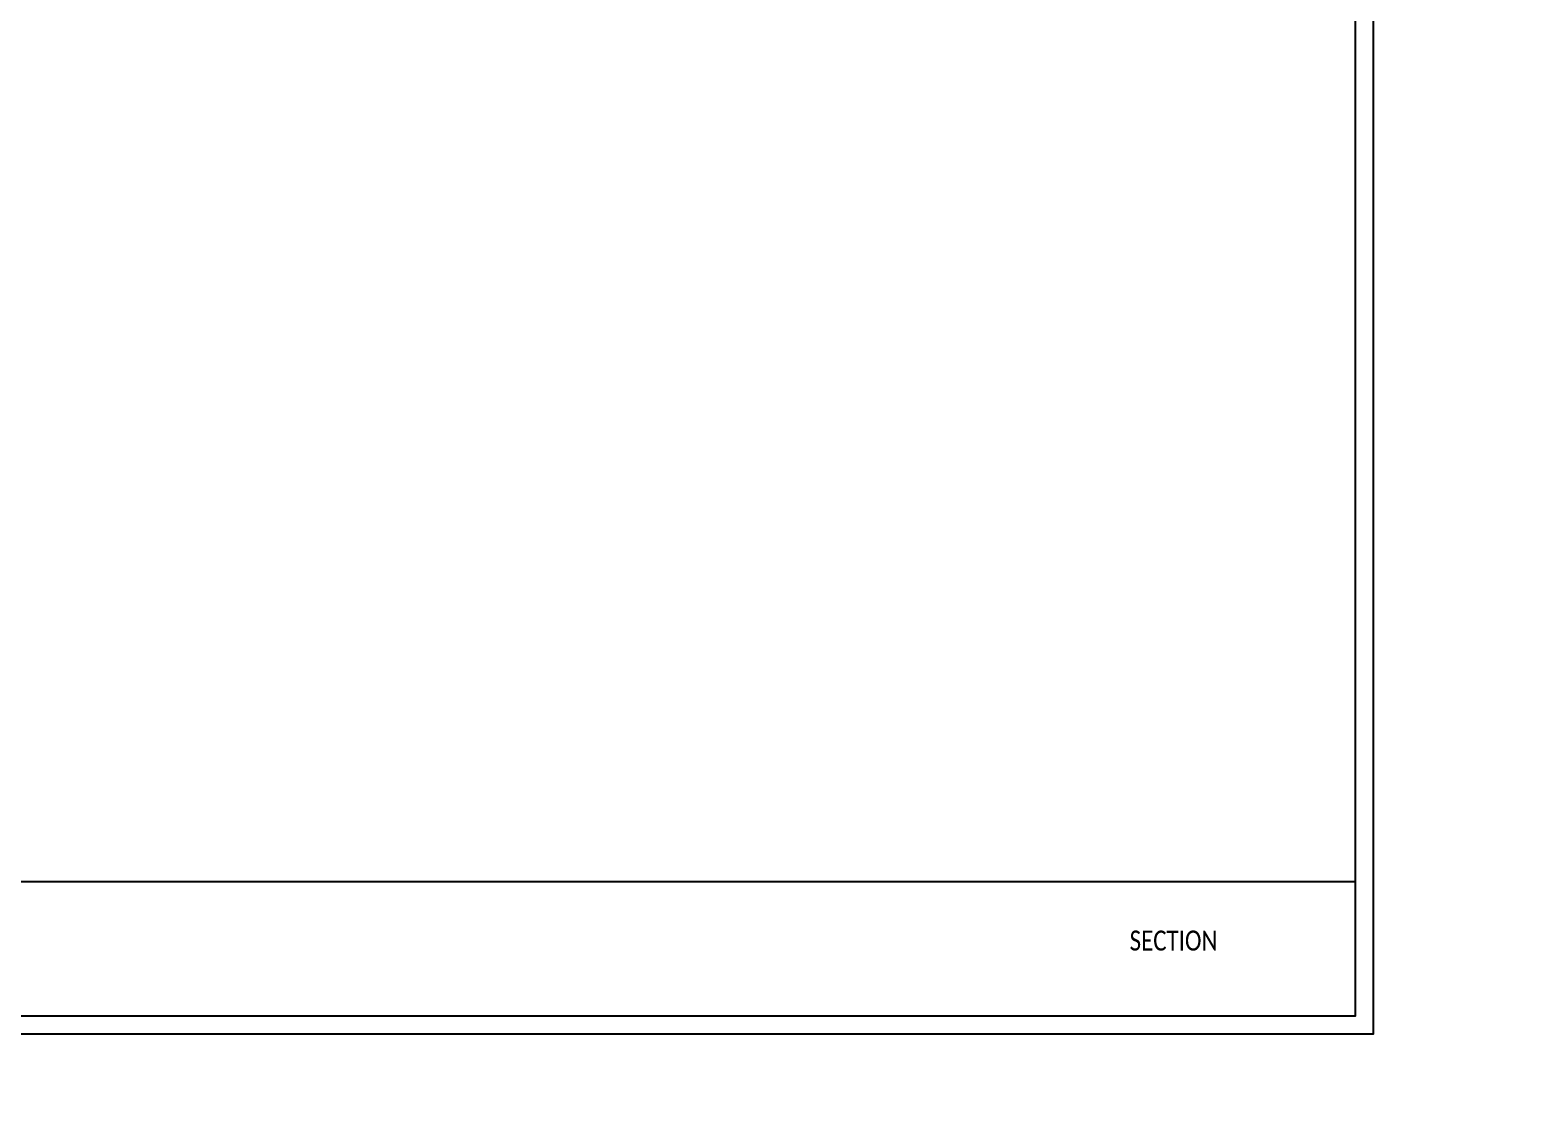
# Model space of a CAD drawing. Header units: metres. Extents: x 22161 to 254982, y -319656 to -11038.
# Drawn here: x 78235 to 87123, y -32388 to -26028 of the extents above; entities that cross this region are included whole.
import ezdxf

# ---------------------------------------------------------------- set-up
doc = ezdxf.new("R2010")
doc.units = ezdxf.units.M
doc.layers.add('j', color=4, linetype='Continuous')
doc.layers.add('PDF3_Solid Fills', color=7, linetype='Continuous')
doc.styles.add('Calibri', font='calibri.ttf', dxfattribs={"width": 0.8, "height": 0.8})
doc.styles.add('ITALIC', font='italic.shx')
doc.dimstyles.new('dim-a-100', dxfattribs={"dimtxt": 40, "dimasz": 1, "dimexe": 10, "dimexo": 0, "dimgap": 6, "dimtad": 0, "dimdec": 0, "dimrnd": 5, "dimzin": 0, "dimdsep": 46, "dimtxsty": 'ITALIC', "dimblk1": 'R', "dimblk2": 'R', "dimsah": 1, "dimcen": 0.01, "dimse1": 1, "dimse2": 1, "dimclrd": 1, "dimclrt": 3, "dimadec": 0, "dimazin": 0, "dimtfac": 1, "dimtdec": 0, "dimtix": 1, "dimtmove": 2, "dimatfit": 3, "dimldrblk": 'R', "dimfxl": 1, "dimtolj": 1, "dimtzin": 0, "dimarcsym": 0})

# ---------------------------------------------------------------- blocks, each defined once
blk = doc.blocks.new('R')
blk.add_line((0, 6), (0, -6))
blk.add_circle((0, 0), 2)
blk = doc.blocks.new('*D9490')
at = {"layer": 'Defpoints', "color": 0}
for p in [(22160.5, -11038.3), (254982, -319594.1), (254889.5, -319637.4)]:
    blk.add_point(p, dxfattribs=at)
at = {"layer": 'j', "color": 1, "lineweight": -2}
for p, q in [((254969.2, -319577.3), (254889.5, -319637.4)), ((254970, -319576.7), (254970.8, -319576.1)), ((254888.7, -319638), (254887.9, -319638.6))]:
    blk.add_line(p, q, dxfattribs=at)
for p, rotation in [((254969.2, -319577.3), 217.0216487905008), ((254889.5, -319637.4), 37.02164879050087)]:
    blk.add_blockref('R', p, dxfattribs=dict(at, rotation=rotation))
at = {"layer": 'j', "color": 3, "insert": (254929.4, -319607.3), "char_height": 40, "attachment_point": 5, "rotation": 217.02165, "style": 'ITALIC'}
blk.add_mtext('\\A1;100', dxfattribs=at)

msp = doc.modelspace()

# ---------------------------------------------------------------- hatches: boundary and pattern name
at = {"layer": 'PDF3_Solid Fills', "true_color": 0x231f20, "transparency": 33554559}
h = msp.add_hatch(color=250, dxfattribs=at)
h.paths.add_polyline_path([(81842.63, -28440.05), (81846.04, -28440.05)], flags=0)
h.paths.add_polyline_path([(81846.04, -28436.29), (81842.63, -28436.29)], flags=0)
h.paths.add_polyline_path([(81842.63, -28433.55), (81845.92, -28433.55)], flags=0)
h.paths.add_polyline_path([(81845.92, -28430.41), (81842.63, -28430.41)], flags=0)
h.paths.add_polyline_path([(81838.37, -28427.11), (81846.02, -28427.11)], flags=0)
h.paths.add_polyline_path([(81846.22, -28443.46), (81838.37, -28443.46)], flags=0)

# ---------------------------------------------------------------- linework, layer by layer
at = {"ltscale": 0.1}
msp.add_line((71370.88, -31092.36), (86117.52, -31092.36), dxfattribs=at)
for points in [[(71262.88, -19822.75), (86225.52, -19822.75), (86225.52, -32001.95), (71262.88, -32001.95)], [(71370.88, -19930.75), (86117.52, -19930.75), (86117.52, -31893.95), (71370.88, -31893.95)]]:
    msp.add_lwpolyline(points, close=True)

# ---------------------------------------------------------------- texts
at = {"linetype": 'Continuous', "insert": (84776.12, -31385.11), "char_height": 118.867, "attachment_point": 1, "style": 'Calibri'}
msp.add_mtext_dynamic_manual_height_columns('SECTION', width=4135.4063, gutter_width=1.1, heights=[2756.94], dxfattribs=at)

# ---------------------------------------------------------------- dimensions: what is measured, and where the dimension line sits
at = {"layer": 'j', "color": 2}
dim = msp.add_linear_dim(base=(254889.51, -319637.39, 75000), p1=(254981.96, -319594.12, 75000), p2=(22160.54, -11038.28, 75000), angle=37.021649, dimstyle='dim-a-100', override={"dimfxl": 10, "dimfxlon": 1, "dimarcsym": 1}, dxfattribs=at)
dim.commit()
dim.dimension.update_dxf_attribs({"geometry": '*D9490', "text_midpoint": (254929.38, -319607.33, 75000)})

doc.saveas('drawing.dxf')
